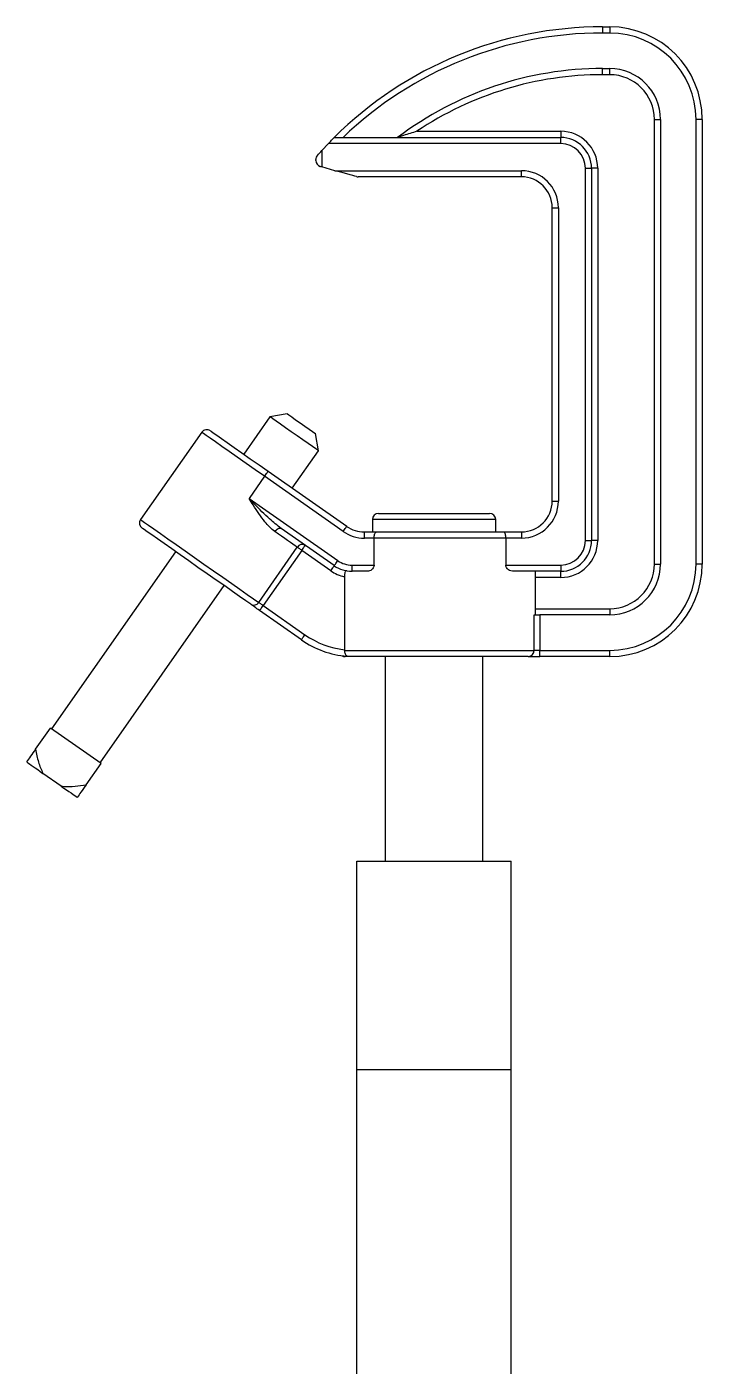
# Model space of a CAD drawing. Extents: x 16.5 to 113.1, y 4.4 to 84.5.
# Drawn here: x 79.36 to 84.84, y 41.68 to 52.54 of the extents above; entities that cross this region are included whole.
import ezdxf

# ---------------------------------------------------------------- set-up
doc = ezdxf.new("R2010")
doc.units = 0
doc.header["$MEASUREMENT"] = 0
doc.layers.add('OBJECT', color=7, linetype='CONTINUOUS')

msp = doc.modelspace()

# ---------------------------------------------------------------- linework, layer by layer
at = {"layer": 'OBJECT'}
for p, q in [((84.03, 52.539), (84.03, 52.489)), ((84.03, 52.539), (84.087, 52.539)), ((84.087, 52.489), (84.03, 52.489)), ((84.087, 52.539), (84.087, 52.489)), ((84.03, 52.201), (84.087, 52.201)), ((84.03, 52.151), (84.03, 52.201)), ((84.087, 52.151), (84.03, 52.151)), ((84.087, 52.151), (84.087, 52.201)), ((82.524, 51.692), (83.69, 51.692)), ((83.69, 51.692), (83.69, 51.642)), ((84.449, 51.789), (84.499, 51.789)), ((84.449, 48.184), (84.449, 51.789)), ((84.499, 51.789), (84.499, 48.184)), ((84.837, 51.789), (84.787, 51.789)), ((84.787, 48.184), (84.787, 51.789)), ((84.837, 51.789), (84.837, 48.184)), ((81.754, 51.536), (81.807, 51.592)), ((83.69, 51.592), (81.807, 51.592)), ((81.854, 51.642), (83.69, 51.642)), ((83.69, 51.592), (83.69, 51.642)), ((81.754, 51.536), (81.754, 51.403)), ((81.704, 51.455), (81.704, 51.463)), ((81.86, 51.373), (81.754, 51.403)), ((81.86, 51.373), (83.371, 51.373)), ((83.371, 51.323), (83.371, 51.373)), ((83.89, 51.392), (83.94, 51.392)), ((83.89, 48.375), (83.89, 51.392)), ((83.94, 51.392), (83.94, 48.375)), ((83.99, 51.392), (83.94, 51.392)), ((83.99, 51.392), (83.99, 48.375)), ((83.371, 51.323), (82.047, 51.323)), ((83.621, 51.073), (83.671, 51.073)), ((83.621, 48.694), (83.621, 51.073)), ((83.671, 51.073), (83.671, 48.694)), ((81.333, 49.378), (81.121, 49.074)), ((81.473, 49.402), (81.333, 49.378)), ((80.78, 49.252), (80.284, 48.544)), ((81.727, 49.103), (81.702, 49.242)), ((81.514, 48.799), (81.727, 49.103)), ((81.289, 48.895), (81.163, 48.716)), ((81.926, 48.449), (81.289, 48.895)), ((81.317, 48.936), (81.955, 48.49)), ((81.163, 48.716), (81.883, 48.212)), ((83.621, 48.694), (83.671, 48.694)), ((82.163, 48.544), (82.163, 48.444)), ((83.163, 48.544), (82.163, 48.544)), ((82.213, 48.594), (83.113, 48.594)), ((83.163, 48.444), (83.163, 48.544)), ((81.854, 48.171), (81.423, 48.473)), ((82.098, 48.394), (82.098, 48.444)), ((82.098, 48.444), (82.196, 48.444)), ((82.196, 48.444), (83.226, 48.444)), ((83.226, 48.444), (83.371, 48.444)), ((83.371, 48.444), (83.371, 48.394)), ((82.177, 48.394), (82.098, 48.394)), ((82.177, 48.175), (82.177, 48.394)), ((83.245, 48.394), (82.177, 48.394)), ((83.245, 48.394), (83.245, 48.175)), ((83.371, 48.394), (83.245, 48.394)), ((83.89, 48.375), (83.94, 48.375)), ((83.99, 48.375), (83.94, 48.375)), ((80.568, 48.284), (79.562, 46.847)), ((81.242, 47.873), (81.554, 48.32)), ((81.591, 48.294), (81.278, 47.848)), ((81.826, 48.13), (81.591, 48.294)), ((81.998, 48.175), (82.177, 48.175)), ((81.998, 48.125), (81.998, 48.175)), ((82.124, 48.125), (81.998, 48.125)), ((83.245, 48.175), (83.69, 48.175)), ((83.69, 48.125), (83.298, 48.125)), ((83.486, 47.772), (83.486, 48.125)), ((83.69, 48.175), (83.69, 48.125)), ((83.69, 48.075), (83.69, 48.125)), ((84.449, 48.184), (84.499, 48.184)), ((84.837, 48.184), (84.787, 48.184)), ((79.955, 46.572), (80.961, 48.009)), ((81.936, 48.082), (81.936, 47.489)), ((83.69, 48.075), (83.486, 48.075)), ((81.588, 47.57), (81.249, 47.807)), ((81.278, 47.848), (81.616, 47.611)), ((83.486, 47.822), (84.087, 47.822)), ((84.087, 47.822), (84.087, 47.772)), ((83.474, 47.484), (83.474, 47.772)), ((83.474, 47.772), (83.521, 47.772)), ((83.521, 47.772), (83.521, 47.484)), ((84.087, 47.772), (83.521, 47.772)), ((81.936, 47.489), (81.936, 47.484)), ((81.936, 47.484), (83.474, 47.484)), ((83.521, 47.484), (83.474, 47.484)), ((83.521, 47.434), (83.521, 47.484)), ((83.521, 47.484), (84.087, 47.484)), ((84.087, 47.434), (84.087, 47.484)), ((83.427, 47.434), (81.942, 47.434)), ((82.268, 47.434), (82.268, 45.774)), ((83.058, 45.774), (83.058, 47.434)), ((83.427, 47.434), (83.521, 47.434)), ((84.087, 47.434), (83.521, 47.434)), ((79.433, 46.682), (79.554, 46.853)), ((79.963, 46.566), (79.554, 46.853)), ((79.64, 46.384), (79.492, 46.487)), ((79.843, 46.395), (79.963, 46.566)), ((82.038, 44.086), (82.038, 45.774)), ((82.038, 45.774), (83.288, 45.774)), ((83.288, 44.086), (83.288, 45.774)), ((82.038, 44.086), (83.288, 44.086)), ((82.038, 35.114), (82.038, 44.086)), ((83.288, 35.114), (83.288, 44.086))]:
    msp.add_line(p, q, dxfattribs=at)
at = {"layer": 'OBJECT', "flags": 128}
for points in [[(81.807, 51.592), (81.816, 51.602), (81.825, 51.612), (81.833, 51.62), (81.84, 51.628), (81.846, 51.634), (81.85, 51.639), (81.853, 51.642), (81.854, 51.642)], [(81.718, 51.497), (81.725, 51.506), (81.734, 51.515), (81.744, 51.525), (81.754, 51.536)], [(81.754, 51.403), (81.75, 51.404), (81.745, 51.405), (81.741, 51.406)], [(82.034, 51.325), (82.022, 51.329), (82.004, 51.333), (81.982, 51.34), (81.955, 51.347), (81.925, 51.355), (81.893, 51.364), (81.86, 51.373)], [(81.727, 49.103), (81.721, 49.107), (81.704, 49.118), (81.677, 49.137), (81.642, 49.162), (81.6, 49.191), (81.554, 49.224), (81.506, 49.257), (81.46, 49.289), (81.418, 49.318), (81.383, 49.343), (81.356, 49.362), (81.339, 49.374), (81.333, 49.378)], [(81.473, 49.402), (81.474, 49.401), (81.487, 49.393), (81.51, 49.376), (81.541, 49.354), (81.578, 49.329), (81.616, 49.302), (81.65, 49.278), (81.678, 49.259), (81.696, 49.246), (81.702, 49.242), (81.702, 49.242)], [(81.289, 48.895), (81.213, 48.948), (81.139, 49), (81.068, 49.05), (81.002, 49.096), (80.943, 49.138), (80.891, 49.174), (80.848, 49.204), (80.815, 49.227), (80.793, 49.243), (80.781, 49.251), (80.78, 49.252)], [(80.85, 49.264), (80.855, 49.26), (80.872, 49.248), (80.901, 49.228), (80.939, 49.201), (80.987, 49.168), (81.042, 49.129), (81.105, 49.085), (81.173, 49.037), (81.244, 48.988), (81.317, 48.936)], [(81.289, 48.895), (81.294, 48.903), (81.3, 48.911), (81.305, 48.918), (81.309, 48.924), (81.312, 48.929), (81.315, 48.933), (81.317, 48.935), (81.317, 48.936)], [(80.284, 48.544), (80.285, 48.543), (80.295, 48.536), (80.317, 48.521), (80.349, 48.498), (80.392, 48.468), (80.445, 48.431), (80.505, 48.389), (80.573, 48.342), (80.645, 48.291), (80.721, 48.238), (80.798, 48.184), (80.876, 48.13), (80.951, 48.077), (81.023, 48.027), (81.089, 47.98), (81.149, 47.938), (81.2, 47.903), (81.242, 47.873)], [(81.177, 47.858), (81.137, 47.886), (81.087, 47.92), (81.03, 47.961), (80.966, 48.006), (80.896, 48.054), (80.823, 48.105), (80.749, 48.157), (80.675, 48.209), (80.604, 48.259), (80.536, 48.306), (80.475, 48.35), (80.42, 48.388), (80.374, 48.42), (80.338, 48.445), (80.313, 48.463), (80.299, 48.472), (80.297, 48.474)], [(81.373, 48.447), (81.379, 48.455), (81.385, 48.461), (81.392, 48.467), (81.399, 48.471), (81.406, 48.474), (81.413, 48.475), (81.418, 48.475), (81.423, 48.473)], [(81.554, 48.32), (81.538, 48.332), (81.519, 48.345), (81.499, 48.359), (81.476, 48.374), (81.453, 48.391), (81.427, 48.409), (81.401, 48.427), (81.373, 48.447)], [(81.926, 48.449), (81.932, 48.457), (81.937, 48.464), (81.942, 48.471), (81.947, 48.478), (81.95, 48.483), (81.953, 48.487), (81.955, 48.489), (81.955, 48.49)], [(81.591, 48.294), (81.596, 48.302), (81.601, 48.31), (81.606, 48.317), (81.611, 48.323), (81.614, 48.329), (81.617, 48.332), (81.619, 48.335), (81.619, 48.335)], [(81.591, 48.294), (81.585, 48.298), (81.58, 48.302), (81.574, 48.306), (81.569, 48.309), (81.565, 48.312), (81.561, 48.315), (81.557, 48.318), (81.554, 48.32)], [(81.826, 48.13), (81.831, 48.138), (81.837, 48.145), (81.842, 48.152), (81.846, 48.159), (81.85, 48.164), (81.852, 48.168), (81.854, 48.17), (81.854, 48.171)], [(81.854, 48.171), (81.855, 48.171), (81.857, 48.174), (81.859, 48.178), (81.863, 48.183), (81.867, 48.189), (81.872, 48.196), (81.878, 48.204), (81.883, 48.212)], [(81.249, 47.807), (81.238, 47.815), (81.227, 47.822), (81.217, 47.83), (81.207, 47.837), (81.198, 47.843), (81.19, 47.849), (81.183, 47.854), (81.177, 47.858)], [(81.242, 47.873), (81.245, 47.871), (81.248, 47.869), (81.252, 47.866), (81.257, 47.863), (81.262, 47.859), (81.267, 47.856), (81.272, 47.852), (81.278, 47.848)], [(81.249, 47.807), (81.25, 47.808), (81.251, 47.81), (81.254, 47.814), (81.258, 47.819), (81.262, 47.825), (81.267, 47.832), (81.272, 47.84), (81.278, 47.848)], [(81.588, 47.57), (81.588, 47.571), (81.59, 47.573), (81.593, 47.577), (81.596, 47.582), (81.6, 47.588), (81.605, 47.595), (81.611, 47.603), (81.616, 47.611)], [(79.361, 46.579), (79.371, 46.572), (79.382, 46.564), (79.396, 46.554), (79.412, 46.543), (79.43, 46.531), (79.45, 46.517), (79.47, 46.502), (79.492, 46.487)], [(79.64, 46.384), (79.662, 46.368), (79.683, 46.354), (79.702, 46.34), (79.72, 46.328), (79.736, 46.316), (79.75, 46.307), (79.762, 46.299), (79.771, 46.292)]]:
    msp.add_lwpolyline(points, dxfattribs=at)
at = {"layer": 'OBJECT'}
for centre, radius, start, end in [((84.03, 49.45), 3.089, 90, 134.7928), ((84.03, 49.45), 3.039, 90, 133.8353), ((84.087, 51.789), 0.75, 0, 90), ((84.087, 51.789), 0.7, 0, 90), ((84.03, 49.45), 2.751, 90, 127.1709), ((84.03, 49.45), 2.701, 90, 123.8917), ((84.087, 51.789), 0.412, 0, 90), ((84.087, 51.789), 0.362, 0, 90), ((83.69, 51.392), 0.3, 0, 90), ((83.69, 51.392), 0.25, 0, 90), ((83.69, 51.392), 0.2, 0, 90), ((81.754, 51.463), 0.05, 136.8214, 180), ((81.754, 51.455), 0.05, 180, 254.528), ((83.371, 51.073), 0.3, 0, 90), ((82.047, 51.373), 0.05, 254.528, 270), ((83.371, 51.073), 0.25, 0, 90), ((80.821, 49.223), 0.05, 55, 145), ((83.371, 48.694), 0.3, 270, 0), ((83.371, 48.694), 0.25, 270, 0), ((80.325, 48.515), 0.05, 145, 235), ((82.213, 48.544), 0.05, 90, 180), ((83.113, 48.544), 0.05, 0, 90), ((82.098, 48.694), 0.3, 235, 270), ((82.098, 48.694), 0.25, 235, 270), ((81.595, 48.295), 0.0473, 58.8071, 148.3574), ((83.69, 48.375), 0.2, 270, 0), ((83.69, 48.375), 0.25, 270, 0), ((83.69, 48.375), 0.3, 270, 0), ((81.998, 48.375), 0.3, 235, 258.1852), ((81.998, 48.375), 0.25, 235, 270), ((81.998, 48.375), 0.2, 235, 270), ((84.087, 48.184), 0.412, 270, 0), ((84.087, 48.184), 0.7, 270, 0), ((84.087, 48.184), 0.75, 270, 0), ((84.087, 48.184), 0.362, 270, 0), ((81.201, 47.898), 0.0473, 238.8066, 328.3578), ((82.018, 48.184), 0.75, 235, 265.3298), ((82.018, 48.184), 0.7, 235, 263.3221), ((83.426, 47.483), 0.0484, 272.1008, 1.9588), ((81.942, 47.484), 0.05, 241.4181, 270)]:
    msp.add_arc(centre, radius, start, end, dxfattribs=at)
for points, knots in [([(82.524, 51.692), (82.524, 51.692), (82.487, 51.681), (82.438, 51.666), (82.388, 51.649), (82.374, 51.644), (82.369, 51.643), (82.368, 51.643), (82.368, 51.642)], [0, 0, 0, 0, 0.00209, 0.63796, 0.849634, 0.923219, 0.965789, 1, 1, 1, 1]), ([(81.373, 48.447), (81.359, 48.458), (81.33, 48.481), (81.288, 48.531), (81.243, 48.592), (81.201, 48.656), (81.174, 48.698), (81.163, 48.716), (81.163, 48.716)], [0, 0, 0, 0, 0.175046, 0.350567, 0.58693, 0.823547, 0.99725, 1, 1, 1, 1]), ([(81.423, 48.473), (81.392, 48.498), (81.317, 48.557), (81.233, 48.644), (81.178, 48.7), (81.163, 48.716), (81.163, 48.716)], [0, 0, 0, 0, 0.345057, 0.821451, 0.997144, 1, 1, 1, 1]), ([(82.177, 48.394), (82.177, 48.4), (82.178, 48.411), (82.181, 48.425), (82.185, 48.436), (82.19, 48.443), (82.194, 48.444), (82.196, 48.444), (82.196, 48.444)], [0, 0, 0, 0, 0.197777, 0.395365, 0.598087, 0.812873, 0.995764, 1, 1, 1, 1]), ([(83.245, 48.394), (83.245, 48.4), (83.244, 48.411), (83.242, 48.425), (83.237, 48.436), (83.232, 48.443), (83.228, 48.444), (83.226, 48.444), (83.226, 48.444)], [0, 0, 0, 0, 0.197777, 0.395365, 0.598087, 0.812873, 0.995764, 1, 1, 1, 1]), ([(81.955, 48.129), (81.953, 48.129), (81.948, 48.129), (81.943, 48.121), (81.939, 48.108), (81.937, 48.095), (81.937, 48.086), (81.936, 48.082)], [0, 0, 0, 0, 0.22785, 0.456641, 0.663305, 0.85598, 1, 1, 1, 1]), ([(82.177, 48.175), (82.177, 48.171), (82.176, 48.163), (82.17, 48.15), (82.158, 48.137), (82.142, 48.127), (82.13, 48.126), (82.124, 48.125)], [0, 0, 0, 0, 0.132532, 0.264234, 0.462925, 0.750207, 1, 1, 1, 1]), ([(83.298, 48.125), (83.29, 48.127), (83.277, 48.128), (83.26, 48.14), (83.251, 48.153), (83.246, 48.165), (83.245, 48.172), (83.245, 48.175)], [0, 0, 0, 0, 0.339642, 0.594764, 0.76704, 0.899951, 1, 1, 1, 1]), ([(81.936, 47.484), (81.937, 47.479), (81.937, 47.469), (81.941, 47.456), (81.948, 47.445), (81.955, 47.439), (81.958, 47.437), (81.958, 47.437), (81.957, 47.437), (81.957, 47.437)], [0, 0, 0, 0, 0.192196, 0.383635, 0.593594, 0.841856, 0.910654, 0.965666, 1, 1, 1, 1]), ([(79.361, 46.579), (79.372, 46.594), (79.392, 46.623), (79.42, 46.662), (79.433, 46.682)], [0, 0, 0, 0, 0.515407, 1, 1, 1, 1]), ([(79.433, 46.682), (79.44, 46.647), (79.451, 46.579), (79.479, 46.517), (79.492, 46.487)], [0, 0, 0, 0, 0.519495, 1, 1, 1, 1]), ([(79.64, 46.384), (79.648, 46.383), (79.685, 46.378), (79.754, 46.38), (79.813, 46.39), (79.843, 46.395)], [0, 0, 0, 0, 0.1168858, 0.5538854, 1, 1, 1, 1]), ([(79.843, 46.395), (79.828, 46.374), (79.8, 46.334), (79.78, 46.305), (79.771, 46.292)], [0, 0, 0, 0, 0.538105, 1, 1, 1, 1])]:
    msp.add_open_spline(points, degree=3, knots=knots, dxfattribs=at)

doc.saveas('drawing.dxf')
